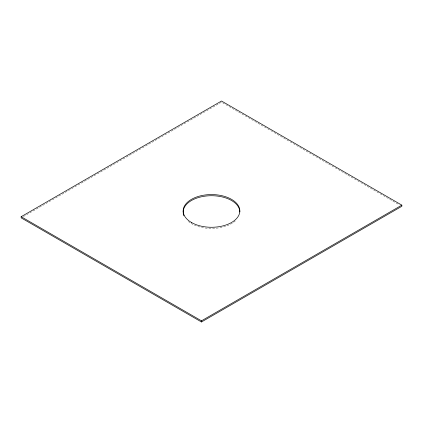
<?xml version="1.0" encoding="UTF-8"?>
<svg xmlns="http://www.w3.org/2000/svg" width="423" height="423" viewBox="0 0 423 423"><rect width="100%" height="100%" fill="white"/><g stroke="black" fill="none" stroke-linecap="round" stroke-linejoin="round"><path stroke-width="0.32" stroke-dasharray="2.12 1.59" d="M23.434 216.544L221.52 102.181L399.566 204.975M235.283 220.975A28.336 16.36 0 0 1 188.394 221.546"/><path stroke-width="0.63" d="M21.15 216.708L221.52 101.023L401.85 205.139L401.85 206.292L201.48 321.977L21.15 217.861L21.15 216.708L201.48 320.819L401.85 205.139M201.48 320.819L201.48 321.977M183.92 215.83A28.336 16.36 0 0 1 183.191 212.795M183.164 212.187A28.336 16.36 0 0 1 211.315 195.717A28.336 16.36 0 0 1 239.836 211.971M191.598 222.567A28.336 16.36 0 0 0 238.921 215.053A28.336 16.36 0 0 0 203.986 195.146A28.336 16.36 0 0 0 191.598 222.567"/></g></svg>
